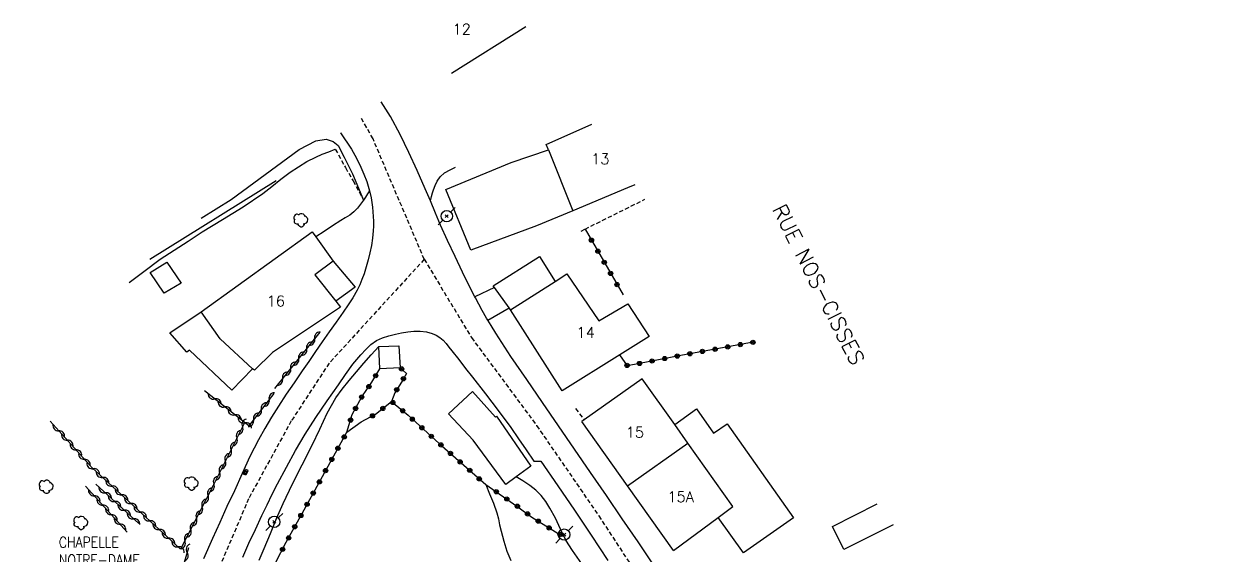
# Model space of a CAD drawing. Header units: millimetres. Extents: x 216000 to 217000, y 109000 to 110001.
# Drawn here: x 216223.4 to 216363.3, y 109486.4 to 109548.6 of the extents above; entities that cross this region are included whole.
import ezdxf
from ezdxf.enums import TextEntityAlignment as Align

# ---------------------------------------------------------------- set-up
doc = ezdxf.new("R2010")
doc.units = ezdxf.units.MM
doc.linetypes.add('DASHED', pattern=[0.75, 0.5, -0.25])
doc.layers.get('0').update_dxf_attribs({"linetype": 'CONTINUOUS'})
for name, color, linetype in [('W0001', 6, 'DASHED'), ('W0008', 7, 'CONTINUOUS'), ('W0017', 7, 'CONTINUOUS'), ('W0101', 7, 'CONTINUOUS'), ('W0104', 1, 'CONTINUOUS'), ('W0112', 1, 'DASHED'), ('W0211', 2, 'CONTINUOUS'), ('W0214', 2, 'CONTINUOUS'), ('W0300', 7, 'CONTINUOUS'), ('W0310', 3, 'CONTINUOUS'), ('W0322', 7, 'CONTINUOUS'), ('W0323', 7, 'CONTINUOUS'), ('W0401', 7, 'CONTINUOUS'), ('W0473', 7, 'CONTINUOUS'), ('W0984', 7, 'CONTINUOUS'), ('W0989', 7, 'CONTINUOUS'), ('W0991', 7, 'CONTINUOUS'), ('W1102', 7, 'CONTINUOUS')]:
    doc.layers.add(name, color=color, linetype=linetype)
doc.styles.get("Standard").update_dxf_attribs({"font": 'romans.shx', "width": 0.85})

# ---------------------------------------------------------------- blocks, each defined once
blk = doc.blocks.new('T300')
for p, q in [((-0.8, 0.51), (-0.86, 0.34)), ((-0.86, 0.34), (-0.86, 0.17)), ((-0.86, 0.17), (-0.74, 0.06)), ((-0.69, 0.63), (-0.8, 0.51)), ((-0.8, -0.06), (-0.74, 0.06)), ((-0.74, 0.06), (-0.69, 0.11)), ((-0.57, 0.69), (-0.69, 0.63)), ((-0.46, 0.69), (-0.57, 0.69)), ((-0.29, 0.63), (-0.46, 0.69)), ((-0.29, 0.63), (-0.17, 0.74)), ((-0.23, 0.57), (-0.29, 0.63)), ((-0.17, 0.74), (-0.06, 0.8)), ((-0.06, 0.8), (0.06, 0.8)), ((0.06, 0.8), (0.23, 0.74)), ((0.23, 0.74), (0.34, 0.63)), ((0.34, 0.63), (0.4, 0.51)), ((0.46, 0.46), (0.34, 0.46)), ((0.4, 0.51), (0.4, 0.46)), ((0.57, 0.4), (0.46, 0.46)), ((0.57, 0.4), (0.69, 0.29)), ((0.69, 0.29), (0.74, 0.17)), ((0.74, 0.06), (0.69, -0.17)), ((0.74, 0.17), (0.74, 0.06)), ((-0.8, -0.17), (-0.8, -0.06)), ((-0.8, -0.23), (-0.8, -0.17)), ((-0.74, -0.34), (-0.8, -0.23)), ((-0.69, -0.4), (-0.74, -0.34)), ((-0.51, -0.46), (-0.69, -0.4)), ((-0.4, -0.46), (-0.51, -0.46)), ((-0.4, -0.46), (-0.34, -0.46)), ((-0.34, -0.46), (-0.34, -0.4)), ((-0.34, -0.51), (-0.34, -0.46)), ((-0.29, -0.63), (-0.34, -0.51)), ((-0.17, -0.74), (-0.29, -0.63)), ((-0.06, -0.8), (-0.17, -0.74)), ((0.06, -0.8), (-0.06, -0.8)), ((0.17, -0.74), (0.06, -0.8)), ((0.23, -0.69), (0.17, -0.74)), ((0.29, -0.46), (0.23, -0.46)), ((0.29, -0.63), (0.23, -0.69)), ((0.46, -0.4), (0.29, -0.46)), ((0.34, -0.51), (0.29, -0.63)), ((0.34, -0.51), (0.34, -0.46)), ((0.57, -0.34), (0.46, -0.4)), ((0.63, -0.29), (0.57, -0.34)), ((0.69, -0.17), (0.63, -0.29))]:
    blk.add_line(p, q)
blk = doc.blocks.new('T473')
for p, q in [((-0.166667, 0.166667), (0.166667, -0.166667)), ((-0.166667, -0.166667), (0.166667, 0.166667)), ((0.500001, 0.500001), (1.000002, 1.000002)), ((-1.000002, -1.000002), (-0.500001, -0.500001))]:
    blk.add_line(p, q)
blk.add_ellipse((0, 0), major_axis=(0.471405, 0.471405), ratio=1, start_param=5.4977871438, end_param=11.780972451)
blk = doc.blocks.new('T401')
for p, q in [((-0.3, 0.3), (0, 0.3)), ((-0.3, -0.25), (-0.3, 0.3)), ((-0.3, 0.15), (0, 0.15)), ((-0.3, 0), (0, 0)), ((0, 0.3), (0, -0.25)), ((-0.3, -0.15), (0, -0.15)), ((-0.3, -0.25), (-0.3, -0.3)), ((-0.3, -0.3), (0, -0.3)), ((0, -0.3), (0, -0.25))]:
    blk.add_line(p, q)
blk = doc.blocks.new('t322o')
at = {"color": 0, "linetype": 'Continuous'}
for radius in [0.25, 0.15]:
    blk.add_circle((0, 0), radius, dxfattribs=at)
blk = doc.blocks.new('t323o')
at = {"color": 0, "linetype": 'Continuous'}
for radius in [0.25, 0.15]:
    blk.add_circle((0, 0), radius, dxfattribs=at)
blk = doc.blocks.new('t310o')
at = {"color": 0, "linetype": 'Continuous'}
for centre, start, end in [((-0.5, 0.38), 216.8699, 323.1304), ((0.5, -0.37), 36.8699, 143.1303)]:
    blk.add_arc(centre, 0.625, start, end, dxfattribs=at)

msp = doc.modelspace()

# ---------------------------------------------------------------- linework, layer by layer
at = {"layer": 'W0001'}
for points in [[(216270.23, 109521.07), (216264.24, 109535.17), (216262.82, 109537.7)], [(216270.23, 109521.07), (216259.11, 109508.91), (216254.68, 109502.14), (216249.68, 109493.03), (216239.22, 109468.39), (216229.83, 109444.9), (216223.41, 109432.29)], [(216270.23, 109521.07), (216275.76, 109511.9), (216283.38, 109501.6), (216290.64, 109491.04), (216300.31, 109476.17), (216310.49, 109461.16), (216322.27, 109442.93), (216332.16, 109425.54), (216342.05, 109408.29), (216349.7, 109394.16), (216356.9, 109383.16), (216365.76, 109375.07)]]:
    msp.add_lwpolyline(points, dxfattribs=at)
at = {"layer": 'W0008'}
for points in [[(216297.06, 109485.28), (216295.25, 109487.97), (216293.4, 109490.69), (216291.55, 109493.4), (216289.69, 109496.11), (216287.82, 109498.83), (216285.94, 109501.56), (216284.08, 109504.29), (216282.22, 109506.98), (216280.37, 109509.68), (216278.59, 109512.43), (216278.06, 109513.31), (216277.67, 109513.96), (216277.53, 109514.19), (216277.02, 109515.08), (216276.22, 109516.56), (216276.16, 109516.68), (216275.46, 109518.05), (216274.72, 109519.55), (216273.83, 109521.4), (216272.96, 109523.27), (216272.13, 109525.07), (216271.54, 109526.46), (216270.95, 109527.91), (216270.35, 109529.33), (216269.39, 109531.46), (216268.44, 109533.58), (216267.42, 109535.7), (216266.3, 109537.8), (216265.21, 109539.52), (216265.21, 109539.52)], [(216260.43, 109535.88), (216260.43, 109535.88), (216260.43, 109535.88), (216260.43, 109535.88), (216261.74, 109533.97), (216262.31, 109532.92), (216262.83, 109531.84), (216263.18, 109531.03), (216263.5, 109530.19), (216263.76, 109529.35), (216263.82, 109529.09), (216264.01, 109528.27), (216264.17, 109527.17), (216264.26, 109526.07), (216264.28, 109525.52), (216264.28, 109524.96), (216264.26, 109524.41), (216264.18, 109523.54), (216264.05, 109522.68), (216263.88, 109521.82), (216263.68, 109521), (216263.45, 109520.18), (216263.19, 109519.38), (216262.95, 109518.72), (216262.69, 109518.07), (216262.39, 109517.44), (216261.89, 109516.56), (216261.32, 109515.72), (216260.74, 109514.88), (216259.93, 109513.71), (216259.11, 109512.56), (216258.29, 109511.4), (216257.5, 109510.26), (216256.72, 109509.12), (216255.95, 109507.99), (216255.02, 109506.62), (216254.09, 109505.26), (216253.19, 109503.88), (216252.38, 109502.58), (216251.59, 109501.26), (216250.84, 109499.93), (216249.85, 109497.97), (216248.93, 109495.98), (216248.02, 109493.97), (216247.16, 109492.11), (216246.31, 109490.24), (216245.47, 109488.37), (216244.43, 109486.01)], [(216249, 109486.18), (216249.73, 109487.82), (216250.48, 109489.45), (216251.25, 109491.08), (216251.85, 109492.32), (216252.45, 109493.55), (216253.07, 109494.78), (216254.11, 109496.74), (216255.19, 109498.69), (216256.32, 109500.6), (216257.57, 109502.55), (216258.87, 109504.48), (216260.2, 109506.37), (216261.03, 109507.58), (216261.88, 109508.78), (216262.81, 109509.89), (216263.39, 109510.51), (216263.99, 109511.1), (216264.66, 109511.58), (216265.36, 109511.89), (216266.1, 109512.11), (216266.86, 109512.29), (216267.57, 109512.46), (216268.3, 109512.58), (216269.02, 109512.64), (216269.75, 109512.65), (216270.48, 109512.59), (216271.17, 109512.4), (216271.62, 109512.19), (216272.04, 109511.92), (216272.43, 109511.61), (216272.8, 109511.22), (216273.12, 109510.78), (216273.45, 109510.34)], [(216273.45, 109510.34), (216274.26, 109509.32), (216275.07, 109508.29), (216275.88, 109507.26), (216277.39, 109505.31), (216278.89, 109503.35), (216280.35, 109501.36), (216281.26, 109500.05), (216282.15, 109498.74), (216283.04, 109497.42), (216283.86, 109497.45)], [(216283.86, 109497.45), (216285.84, 109494.56), (216287.82, 109491.68), (216289.77, 109488.77), (216291.7, 109485.82)]]:
    msp.add_lwpolyline(points, dxfattribs=at)
at = {"layer": 'W0017'}
for points in [[(216270.95, 109527.91), (216271.08, 109528.41), (216271.2, 109528.84), (216271.32, 109529.2), (216271.52, 109529.71), (216271.76, 109530.23), (216272.1, 109530.72), (216272.62, 109531.2), (216273.25, 109531.53), (216273.88, 109531.87)], [(216263.82, 109529.09), (216263.6, 109528.72), (216263.37, 109528.36), (216263.13, 109528), (216262.78, 109527.51), (216262.41, 109527.04), (216261.99, 109526.61), (216261.51, 109526.25), (216260.98, 109525.92), (216260.46, 109525.6), (216259.49, 109524.97), (216258.51, 109524.34), (216257.54, 109523.71)], [(216278.43, 109517.77), (216276.16, 109516.68)], [(216277.67, 109513.96), (216280.15, 109515.38)]]:
    msp.add_lwpolyline(points, dxfattribs=at)
at = {"layer": 'W0101'}
for points in [[(216282.12, 109548.27), (216273.42, 109542.82)], [(216284.78, 109533.88), (216284.48, 109534.53), (216289.82, 109536.89)], [(216284.78, 109533.88), (216287.63, 109526.76)], [(216294.87, 109529.79), (216294, 109529.44), (216287.63, 109526.76)], [(216280.32, 109515.15), (216285.55, 109518.48), (216286.92, 109519.36), (216290.65, 109513.88), (216294.03, 109515.87), (216296.55, 109512.04), (216293.11, 109509.88), (216286.37, 109505.65)], [(216286.37, 109505.65), (216280.32, 109515.15)], [(216301.08, 109499.55), (216299.53, 109501.74), (216295.74, 109507.09), (216288.93, 109502.29), (216288.65, 109502.09)], [(216294.01, 109494.54), (216288.65, 109502.09)], [(216299.37, 109486.99), (216304.61, 109490.85), (216306.34, 109492.12), (216301.08, 109499.55)], [(216299.37, 109486.99), (216294.01, 109494.54)]]:
    msp.add_lwpolyline(points, dxfattribs=at)
msp.add_lwpolyline([(216260.44, 109515.47), (216252.49, 109510.17), (216250.36, 109508.07), (216250.15, 109508.26), (216246.38, 109511.76), (216244.13, 109514.93), (216257.13, 109524.29), (216257.54, 109523.71), (216259.57, 109520.86), (216257.44, 109519.25), (216259.89, 109516.16)], close=True, dxfattribs=at)
at = {"layer": 'W0104'}
for points in [[(216287.63, 109526.76), (216283.37, 109524.97), (216275.7, 109522.15), (216272.77, 109529.25), (216280.4, 109532.4), (216284.78, 109533.88)], [(216259.57, 109520.86), (216262.16, 109517.81), (216259.89, 109516.16)], [(216280.32, 109515.15), (216280.15, 109515.38), (216278.43, 109517.77), (216278.3, 109517.96), (216283.72, 109521.38), (216285.55, 109518.48)], [(216250.15, 109508.26), (216247.71, 109505.76), (216242.79, 109510.41), (216242.47, 109510.21), (216240.48, 109512.45), (216244.13, 109514.93)], [(216299.53, 109501.74), (216302.07, 109503.56), (216304.08, 109500.72), (216305.66, 109501.8), (216313.43, 109490.81), (216307.57, 109486.71), (216304.61, 109490.85)], [(216317.99, 109489.78), (216323.21, 109492.43)], [(216325.09, 109489.98), (216319.32, 109487.07), (216317.99, 109489.78)]]:
    msp.add_lwpolyline(points, dxfattribs=at)
for points in [[(216238.19, 109519.54), (216240.13, 109520.72), (216241.81, 109518.28), (216239.83, 109517.1)], [(216267.41, 109508.38), (216265.02, 109508.24), (216264.92, 109510.87), (216267.25, 109510.93)], [(216282.68, 109496.83), (216281, 109495.59), (216279.78, 109494.7), (216275.94, 109499.91), (216273.07, 109502.97), (216275.88, 109505.59), (216278.57, 109502.57), (216278.69, 109502.71)]]:
    msp.add_lwpolyline(points, close=True, dxfattribs=at)
at = {"layer": 'W0112'}
for points in [[(216259.83, 109533.97), (216261.02, 109531.8), (216261.9, 109530.27), (216263.13, 109528)], [(216288.58, 109524.38), (216289.04, 109524.61), (216296.04, 109528.1)], [(216287.94, 109503.59), (216288.93, 109502.29)]]:
    msp.add_lwpolyline(points, dxfattribs=at)
at = {"layer": 'W0211'}
for points in [[(216235.7, 109518.34), (216237.44, 109519.64), (216239.35, 109521.08), (216240.98, 109522.15), (216242.62, 109523.21), (216244.26, 109524.28), (216246.65, 109525.74), (216249.04, 109527.2), (216251.35, 109528.76), (216252.41, 109529.6), (216253.46, 109530.46), (216254.54, 109531.27), (216255.51, 109531.91), (216256.51, 109532.51), (216257.54, 109533.04), (216258.29, 109533.37), (216259.06, 109533.67), (216259.83, 109533.97)], [(216261.17, 109500.81), (216262.85, 109502.04)], [(216277.42, 109494.7), (216277.88, 109493.61), (216278.34, 109492.52), (216278.73, 109491.4), (216278.9, 109490.68), (216279.05, 109489.96), (216279.21, 109489.24), (216279.54, 109488.07), (216279.91, 109486.91), (216280.36, 109485.79)]]:
    msp.add_lwpolyline(points, dxfattribs=at)
at = {"layer": 'W0214'}
for points in [[(216244.15, 109525.87), (216247.66, 109528.08), (216255.59, 109533.94), (216257.54, 109534.95), (216258.74, 109535.12), (216259.58, 109534.88), (216260.17, 109534.38), (216260.85, 109533.04), (216261.83, 109531.09), (216263.13, 109528)], [(216250.91, 109485.83), (216251.52, 109487.21), (216252.24, 109488.97), (216252.96, 109490.73), (216253.72, 109492.46), (216254.82, 109494.76), (216255.97, 109497.02), (216257.13, 109499.29), (216258, 109501.17), (216258.87, 109503.05), (216259.88, 109504.84), (216260.64, 109505.88), (216261.45, 109506.89), (216262.29, 109507.88), (216263.15, 109508.89), (216264.04, 109509.88), (216264.92, 109510.87)], [(216289.23, 109484.53), (216288.41, 109485.82), (216287.58, 109486.97), (216286.79, 109488.2), (216286.15, 109489.47), (216285.59, 109490.74), (216284.94, 109491.93), (216284.44, 109492.7), (216283.92, 109493.42), (216283.29, 109494.04), (216282.58, 109494.58), (216281.75, 109495.14), (216281, 109495.59)]]:
    msp.add_lwpolyline(points, dxfattribs=at)
at = {"layer": 'W0300'}
msp.add_lwpolyline([(216252.9, 109530.25), (216238.14, 109521.03)], dxfattribs=at)
at = {"layer": 'W0310'}
for points in [[(216258.01, 109512.52), (216252.72, 109505.93)], [(216252.64, 109505.37), (216249.7, 109501.56), (216244.54, 109505.65)], [(216249.23, 109501.99), (216245.53, 109494.58), (216241.74, 109487.11), (216236.64, 109491.82), (216231.38, 109496.66), (216226.48, 109502.12)], [(216235.5, 109489.13), (216230.62, 109494.5)], [(216236.83, 109490.14), (216231.81, 109494.74)], [(216242.67, 109487.28), (216239.89, 109477.91), (216237.51, 109471.47), (216237.51, 109471.48), (216235.79, 109468.52)]]:
    msp.add_lwpolyline(points, dxfattribs=at)
at = {"layer": 'W0322'}
for points in [[(216262.85, 109502.04), (216264.54, 109502.93), (216266.4, 109504.43), (216268.36, 109502.8), (216271.99, 109499.5), (216277.42, 109494.7)], [(216251.58, 109483.12), (216254.09, 109487.93), (216255.99, 109491.4), (216257.89, 109494.86), (216258.98, 109496.85), (216260.07, 109498.82), (216261.17, 109500.81)]]:
    msp.add_lwpolyline(points, dxfattribs=at)
at = {"layer": 'W0323'}
for points in [[(216289.04, 109524.61), (216293.48, 109516.89)], [(216308.69, 109511.35), (216300.26, 109509.82), (216293.99, 109508.6), (216293.11, 109509.88)], [(216261.17, 109500.81), (216261.82, 109502.9), (216262.92, 109504.95), (216264.12, 109506.7), (216265.02, 109508.24)], [(216267.41, 109508.38), (216268.15, 109507.7), (216267.68, 109506.89), (216266.8, 109505.42), (216266.4, 109504.43)], [(216277.42, 109494.7), (216281.08, 109492.18), (216282.82, 109490.88), (216286.4, 109488.65)]]:
    msp.add_lwpolyline(points, dxfattribs=at)
at = {"layer": 'W1102'}
msp.add_lwpolyline([(216294.01, 109494.54), (216301.08, 109499.55)], dxfattribs=at)

# ---------------------------------------------------------------- block references
at = {"layer": 'W0300', "rotation": 359.9999899820874}
for p in [(216255.84, 109525.65), (216226.05, 109494.43), (216243.02, 109494.8), (216230.1, 109490.21)]:
    msp.add_blockref('T300', p, dxfattribs=at)
at = {"layer": 'W0310'}
for p, rotation in [((216257.41, 109511.78), 231.2364028319751), ((216256.48, 109510.61), 231.2364028319751), ((216254.6, 109508.27), 231.2364028319751), ((216255.54, 109509.44), 231.2364028319751), ((216253.66, 109507.1), 231.2364028319751), ((216245.72, 109504.72), 141.5414768883787), ((216252.09, 109504.66), 232.364746245085), ((216246.89, 109503.78), 141.5414768883787), ((216248.07, 109502.85), 141.5414768883787), ((216251.17, 109503.47), 232.364746245085), ((216249.24, 109501.92), 141.5414768883787), ((216248.97, 109501.47), 243.4782539440426), ((216250.26, 109502.29), 232.364746245085), ((216227.48, 109501), 131.9418442952279), ((216248.3, 109500.13), 243.4782539440426), ((216228.49, 109499.88), 131.9418442952279), ((216229.49, 109498.77), 131.9418442952279), ((216247.63, 109498.78), 243.4782539440426), ((216230.49, 109497.65), 131.9418442952279), ((216246.96, 109497.44), 243.4782539440426), ((216231.51, 109496.55), 137.3599726149846), ((216246.29, 109496.1), 243.4782539440426), ((216232.61, 109495.53), 137.3599726149846), ((216233.71, 109494.52), 137.3599726149846), ((216245.62, 109494.76), 243.4782539440426), ((216231.63, 109493.39), 132.2455299177325), ((216232.92, 109493.73), 137.4394299144307), ((216234.82, 109493.5), 137.3599726149846), ((216244.94, 109493.42), 243.1169310038329), ((216232.64, 109492.28), 132.2455299177325), ((216234.02, 109492.71), 137.4394299144307), ((216235.13, 109491.7), 137.4394299144307), ((216235.92, 109492.48), 137.3599726149846), ((216244.26, 109492.08), 243.1169310038329), ((216233.65, 109491.17), 132.2455299177325), ((216236.23, 109490.68), 137.4394299144307), ((216237.02, 109491.47), 137.2808205141617), ((216238.12, 109490.45), 137.2808205141617), ((216243.58, 109490.74), 243.1169310038329), ((216234.65, 109490.06), 132.2455299177325), ((216239.23, 109489.43), 137.2808205141617), ((216242.91, 109489.41), 243.1169310038329), ((216240.33, 109488.41), 137.2808205141617), ((216241.43, 109487.4), 137.2808205141617), ((216242.23, 109488.07), 243.1169310038329), ((216242.51, 109486.74), 253.4692012676471)]:
    msp.add_blockref('t310o', p, dxfattribs=dict(at, rotation=rotation))
at = {"layer": 'W0322'}
for p, rotation in [((216265.39, 109503.61), 38.76864270806531), ((216266.56, 109504.3), 320.1194457996032), ((216267.71, 109503.34), 320.1194457996032), ((216264.18, 109502.74), 27.75575417987951), ((216268.84, 109502.35), 317.79471585239), ((216269.95, 109501.35), 317.79471585239), ((216260.87, 109500.27), 61.11265364725197), ((216271.06, 109500.34), 317.79471585239), ((216272.18, 109499.33), 318.5613479794233), ((216260.14, 109498.95), 61.11265364725197), ((216273.3, 109498.34), 318.5613479794233), ((216258.69, 109496.33), 61.14705417712269), ((216259.42, 109497.64), 61.100415239712), ((216274.43, 109497.35), 318.5613479794233), ((216275.55, 109496.36), 318.5613479794233), ((216257.97, 109495.01), 61.14705417712269), ((216276.67, 109495.36), 318.5613479794233), ((216257.25, 109493.7), 61.25077910577613), ((216256.53, 109492.38), 61.25077910577613), ((216255.81, 109491.07), 61.32824413180133), ((216255.09, 109489.75), 61.32824413180133), ((216254.37, 109488.44), 61.32824413180133), ((216253.66, 109487.11), 62.38077627831178)]:
    msp.add_blockref('t322o', p, dxfattribs=dict(at, rotation=rotation))
at = {"layer": 'W0323'}
for p, rotation in [((216289.79, 109523.31), 299.8606705195509), ((216290.54, 109522.01), 299.8606705195509), ((216291.28, 109520.71), 299.8606705195509), ((216292.03, 109519.41), 299.8606705195509), ((216292.78, 109518.11), 299.8606705195509), ((216304.25, 109510.54), 190.2685830076435), ((216305.73, 109510.81), 190.2685830076435), ((216307.2, 109511.08), 190.2685830076435), ((216308.68, 109511.35), 190.2685830076435), ((216296.88, 109509.16), 191.0686699750719), ((216298.35, 109509.45), 191.0686699750719), ((216299.82, 109509.74), 191.0686699750719), ((216301.3, 109510.01), 190.2685830076435), ((216302.77, 109510.28), 190.2685830076435), ((216267.58, 109508.23), 317.1330100591678), ((216293.96, 109508.64), 124.3627854900383), ((216295.41, 109508.87), 191.0686699750719), ((216263.76, 109506.17), 55.61260955793631), ((216264.55, 109507.44), 59.70199563488991), ((216267.79, 109507.08), 239.6554629910101), ((216262.91, 109504.93), 61.60580914915542), ((216267.02, 109505.79), 239.2544026964454), ((216262.2, 109503.61), 61.60580914915542), ((216261.61, 109502.24), 72.72846678547059), ((216278.66, 109493.85), 325.4410142976941), ((216279.89, 109493), 325.4410142976941), ((216281.13, 109492.15), 322.9877070246027), ((216282.32, 109491.25), 322.9877070246027), ((216283.57, 109490.41), 328.1614246335272), ((216284.84, 109489.62), 328.1614246335272), ((216286.12, 109488.83), 328.1614246335272)]:
    msp.add_blockref('t323o', p, dxfattribs=dict(at, rotation=rotation))
at = {"layer": 'W0401', "rotation": 155.299476461528}
msp.add_blockref('T401', (216249.23, 109496.18), dxfattribs=at)
at = {"layer": 'W0473', "rotation": 359.9999899820874}
for p in [(216272.86, 109526.12), (216252.69, 109490.32), (216286.61, 109488.83)]:
    msp.add_blockref('T473', p, dxfattribs=at)

# ---------------------------------------------------------------- texts
at = {"layer": 'W0984', "insert": (216227.49, 109488.57), "char_height": 1.25, "attachment_point": 1}
msp.add_mtext('CHAPELLE\\PNOTRE-DAME\\PDE LOURDES', dxfattribs=at)
at = {"layer": 'W0989'}
msp.add_text('RUE NOS-CISSES', height=1.75, rotation=297.0178, dxfattribs=at).set_placement((216310.88, 109526.92))
at = {"layer": 'W0991'}
for s, p in [('12', (216274.61, 109548.01)), ('13', (216290.82, 109532.82)), ('16', (216252.87, 109516.18)), ('14', (216289.12, 109512.51)), ('15', (216294.87, 109500.81)), ('15A', (216300.22, 109493.27))]:
    msp.add_text(s, height=1.25, dxfattribs=at).set_placement(p, align=Align.MIDDLE_CENTER)

doc.saveas('drawing.dxf')
